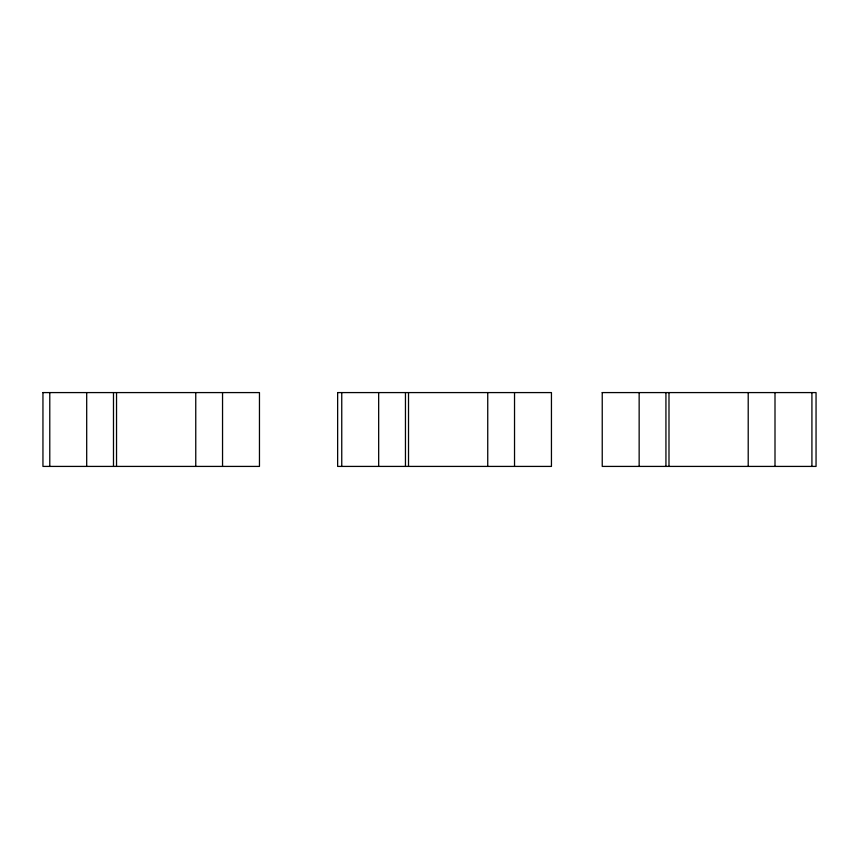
<?xml version="1.0" encoding="UTF-8"?>
<svg xmlns="http://www.w3.org/2000/svg" width="859" height="859" viewBox="0 0 859 859"><rect width="100%" height="100%" fill="white"/><g stroke="black" fill="none" stroke-linecap="round" stroke-linejoin="round"><path stroke-width="1.29" d="M49.779 466.416L49.779 392.584M341.753 466.416L341.753 392.584M811.916 466.416L811.916 392.584M775.001 392.584L775.001 466.416M748.21 392.584L748.21 466.416M668.989 392.584L668.989 466.416M665.929 392.584L665.94 466.416M639.15 392.584L639.15 466.416M514.53 392.584L514.53 466.416M487.74 392.584L487.74 466.416M408.519 392.584L408.519 466.416M405.459 392.584L405.459 466.416M378.669 392.584L378.679 466.416M222.545 392.584L222.545 466.416M195.755 392.584L195.766 466.416M116.534 392.584L116.534 466.416M113.485 392.584L113.485 466.416M86.695 392.584L86.695 466.416M42.95 392.584L42.95 466.416L259.461 466.416L259.461 392.584L42.95 392.584M337.641 392.584L337.641 466.416L551.446 466.416L551.446 392.584L337.641 392.584M602.234 392.584L602.234 466.416L816.05 466.416L816.05 392.584L602.234 392.584"/></g></svg>
